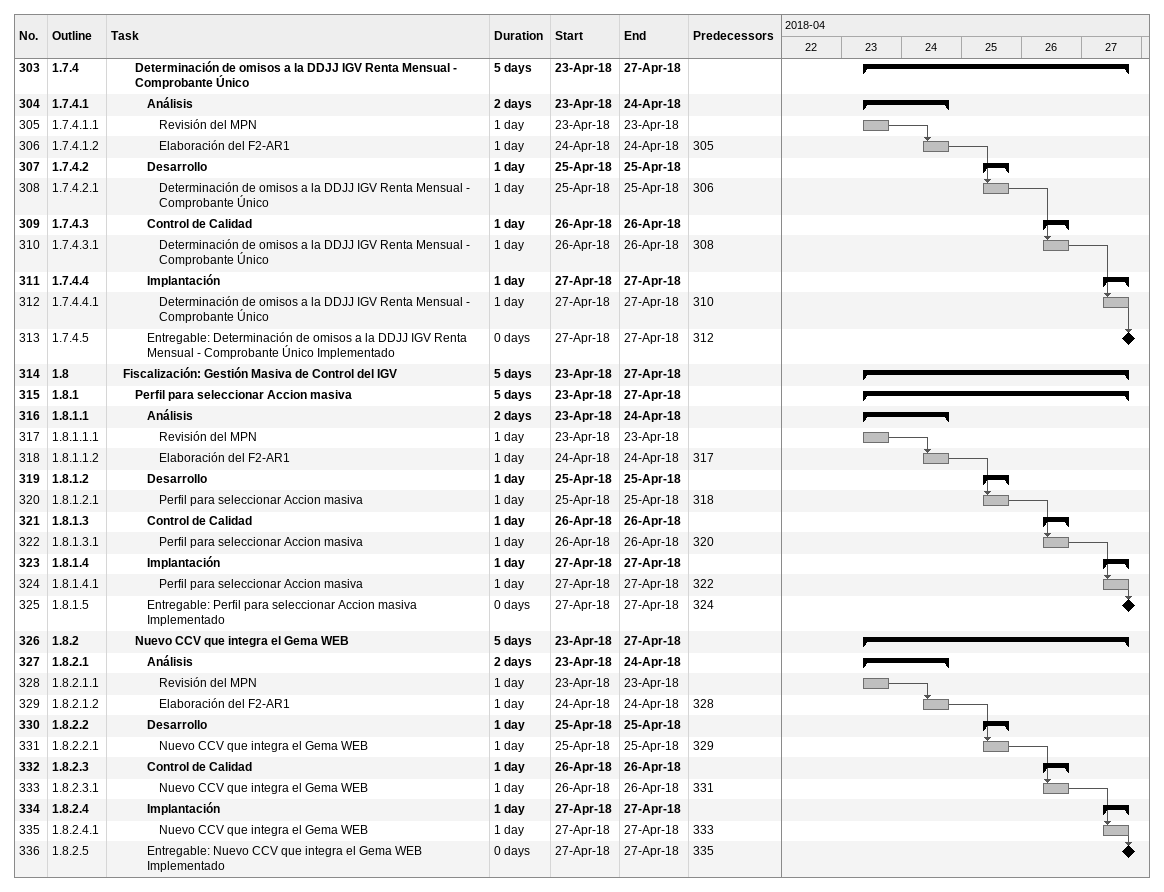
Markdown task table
| ID | WBS | Task | Duration | Start | Finish | Predecessors |
|---|---|---|---|---|---|---|
| 303 | 1.7.4 | **Determinación de omisos a la DDJJ IGV Renta Mensual - Comprobante Único** | 5d | 2018-04-23 | 2018-04-27 |  |
| 304 | 1.7.4.1 | **Análisis** | 2d | 2018-04-23 | 2018-04-24 |  |
| 305 | 1.7.4.1.1 | Revisión del MPN | 1d | 2018-04-23 | 2018-04-23 |  |
| 306 | 1.7.4.1.2 | Elaboración del F2-AR1 | 1d | 2018-04-24 | 2018-04-24 | 305 |
| 307 | 1.7.4.2 | **Desarrollo** | 1d | 2018-04-25 | 2018-04-25 |  |
| 308 | 1.7.4.2.1 | Determinación de omisos a la DDJJ IGV Renta Mensual - Comprobante Único | 1d | 2018-04-25 | 2018-04-25 | 306 |
| 309 | 1.7.4.3 | **Control de Calidad** | 1d | 2018-04-26 | 2018-04-26 |  |
| 310 | 1.7.4.3.1 | Determinación de omisos a la DDJJ IGV Renta Mensual - Comprobante Único | 1d | 2018-04-26 | 2018-04-26 | 308 |
| 311 | 1.7.4.4 | **Implantación** | 1d | 2018-04-27 | 2018-04-27 |  |
| 312 | 1.7.4.4.1 | Determinación de omisos a la DDJJ IGV Renta Mensual - Comprobante Único | 1d | 2018-04-27 | 2018-04-27 | 310 |
| 313 | 1.7.4.5 | Entregable: Determinación de omisos a la DDJJ IGV Renta Mensual - Comprobante Único Implementado | 0d | 2018-04-27 | 2018-04-27 | 312 |
| 314 | 1.8 | **Fiscalización: Gestión Masiva de Control del IGV** | 5d | 2018-04-23 | 2018-04-27 |  |
| 315 | 1.8.1 | **Perfil para seleccionar Accion masiva** | 5d | 2018-04-23 | 2018-04-27 |  |
| 316 | 1.8.1.1 | **Análisis** | 2d | 2018-04-23 | 2018-04-24 |  |
| 317 | 1.8.1.1.1 | Revisión del MPN | 1d | 2018-04-23 | 2018-04-23 |  |
| 318 | 1.8.1.1.2 | Elaboración del F2-AR1 | 1d | 2018-04-24 | 2018-04-24 | 317 |
| 319 | 1.8.1.2 | **Desarrollo** | 1d | 2018-04-25 | 2018-04-25 |  |
| 320 | 1.8.1.2.1 | Perfil para seleccionar Accion masiva | 1d | 2018-04-25 | 2018-04-25 | 318 |
| 321 | 1.8.1.3 | **Control de Calidad** | 1d | 2018-04-26 | 2018-04-26 |  |
| 322 | 1.8.1.3.1 | Perfil para seleccionar Accion masiva | 1d | 2018-04-26 | 2018-04-26 | 320 |
| 323 | 1.8.1.4 | **Implantación** | 1d | 2018-04-27 | 2018-04-27 |  |
| 324 | 1.8.1.4.1 | Perfil para seleccionar Accion masiva | 1d | 2018-04-27 | 2018-04-27 | 322 |
| 325 | 1.8.1.5 | Entregable: Perfil para seleccionar Accion masiva Implementado | 0d | 2018-04-27 | 2018-04-27 | 324 |
| 326 | 1.8.2 | **Nuevo CCV que integra el Gema WEB** | 5d | 2018-04-23 | 2018-04-27 |  |
| 327 | 1.8.2.1 | **Análisis** | 2d | 2018-04-23 | 2018-04-24 |  |
| 328 | 1.8.2.1.1 | Revisión del MPN | 1d | 2018-04-23 | 2018-04-23 |  |
| 329 | 1.8.2.1.2 | Elaboración del F2-AR1 | 1d | 2018-04-24 | 2018-04-24 | 328 |
| 330 | 1.8.2.2 | **Desarrollo** | 1d | 2018-04-25 | 2018-04-25 |  |
| 331 | 1.8.2.2.1 | Nuevo CCV que integra el Gema WEB | 1d | 2018-04-25 | 2018-04-25 | 329 |
| 332 | 1.8.2.3 | **Control de Calidad** | 1d | 2018-04-26 | 2018-04-26 |  |
| 333 | 1.8.2.3.1 | Nuevo CCV que integra el Gema WEB | 1d | 2018-04-26 | 2018-04-26 | 331 |
| 334 | 1.8.2.4 | **Implantación** | 1d | 2018-04-27 | 2018-04-27 |  |
| 335 | 1.8.2.4.1 | Nuevo CCV que integra el Gema WEB | 1d | 2018-04-27 | 2018-04-27 | 333 |
| 336 | 1.8.2.5 | Entregable: Nuevo CCV que integra el Gema WEB Implementado | 0d | 2018-04-27 | 2018-04-27 | 335 |
